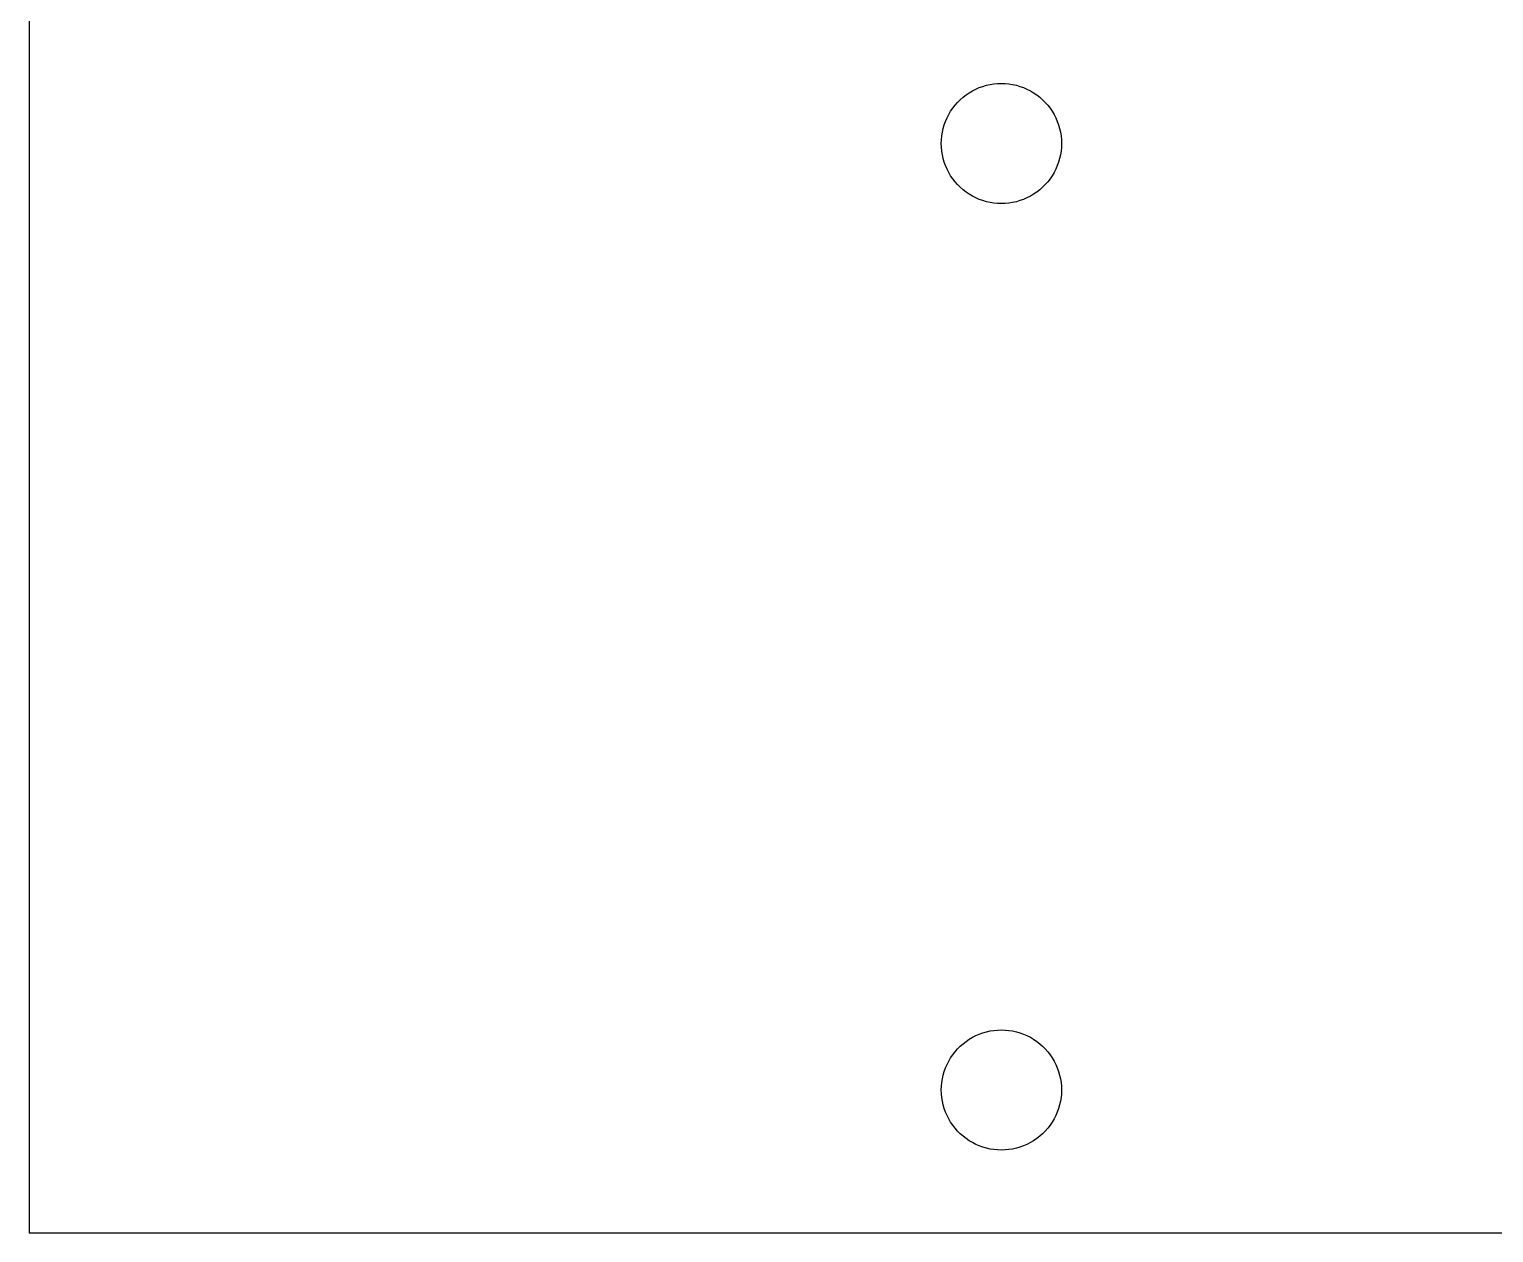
# Model space of a CAD drawing. Extents: x 2 to 1502, y 3 to 1555.
# Drawn here: x 949.7 to 1226, y 365.6 to 592.7 of the extents above; entities that cross this region are included whole.
import ezdxf

# ---------------------------------------------------------------- set-up
doc = ezdxf.new("R2010")
doc.units = 0
doc.layers.get('0').update_dxf_attribs({"linetype": 'CONTINUOUS'})

msp = doc.modelspace()

# ---------------------------------------------------------------- linework, layer by layer
at = {"color": 7}
for points in [[(949.6704, 598.080266), (949.6704, 365.639336)], [(1125.845025, 579.887734), (1126.407975, 580.324549)], [(1126.407975, 580.324549), (1126.997025, 580.724801)], [(1126.997025, 580.724801), (1127.61015, 581.087351)], [(1127.61015, 581.087351), (1128.244875, 581.410789)], [(1128.244875, 581.410789), (1128.8985, 581.693681)], [(1128.8985, 581.693681), (1129.568625, 581.934911)], [(1129.568625, 581.934911), (1130.252625, 582.133624)], [(1130.252625, 582.133624), (1130.94795, 582.288964)], [(1130.94795, 582.288964), (1131.651525, 582.400361)], [(1131.651525, 582.400361), (1132.360725, 582.467561)], [(1132.360725, 582.467546), (1133.07255, 582.489971)], [(1133.07255, 582.489934), (1133.7846, 582.467509)], [(1133.7846, 582.467546), (1134.493575, 582.400346)], [(1134.493575, 582.400361), (1135.197075, 582.288964)], [(1135.197075, 582.288964), (1135.892475, 582.133624)], [(1135.892475, 582.133624), (1136.576475, 581.934911)], [(1136.576475, 581.934911), (1137.246525, 581.693681)], [(1137.246525, 581.693681), (1137.900225, 581.410789)], [(1137.900225, 581.410789), (1138.534875, 581.087351)], [(1138.534875, 581.087351), (1139.148, 580.724801)], [(1139.148, 580.724801), (1139.73705, 580.324549)], [(1139.73705, 580.324549), (1140.3, 579.887734)], [(1123.4991, 577.226846), (1123.899375, 577.815889)], [(1123.899375, 577.815889), (1124.336175, 578.378846)], [(1124.336175, 578.378846), (1124.807025, 578.913184)], [(1124.807025, 578.913184), (1125.310725, 579.416899)], [(1125.310725, 579.416899), (1125.845025, 579.887734)], [(1140.3, 579.887734), (1140.834375, 579.416899)], [(1140.834375, 579.416899), (1141.338075, 578.913184)], [(1141.338075, 578.913184), (1141.809225, 578.378846)], [(1141.809225, 578.378846), (1142.245725, 577.815889)], [(1142.245725, 577.815889), (1142.646, 577.226846)], [(1122.288975, 574.655261), (1122.530175, 575.325371)], [(1122.530175, 575.325371), (1122.813075, 575.979041)], [(1122.813075, 575.979041), (1123.13655, 576.613714)], [(1123.13655, 576.613714), (1123.4991, 577.226846)], [(1142.646, 577.226846), (1143.00855, 576.613714)], [(1143.00855, 576.613714), (1143.33195, 575.979041)], [(1143.33195, 575.979041), (1143.61485, 575.325371)], [(1143.61485, 575.325371), (1143.856125, 574.655261)], [(1121.756325, 571.863454), (1121.823825, 572.572354)], [(1121.823525, 572.572354), (1121.9349, 573.275929)], [(1121.9349, 573.275929), (1122.0903, 573.971261)], [(1122.0903, 573.971261), (1122.288975, 574.655261)], [(1143.856125, 574.655261), (1144.0548, 573.971261)], [(1144.0548, 573.971261), (1144.210425, 573.275929)], [(1144.210425, 573.275929), (1144.3218, 572.572354)], [(1144.3218, 572.572354), (1144.38855, 571.863454)], [(1121.756325, 570.439279), (1121.733825, 571.151329)], [(1121.733975, 571.151329), (1121.756475, 571.863454)], [(1121.823525, 569.730379), (1121.756025, 570.439279)], [(1121.9349, 569.026804), (1121.823525, 569.730379)], [(1144.3218, 569.730379), (1144.210425, 569.026804)], [(1144.3887, 570.439279), (1144.32195, 569.730379)], [(1144.411125, 571.151329), (1144.388625, 570.439279)], [(1144.3887, 571.863454), (1144.4112, 571.151329)], [(1122.0903, 568.331479), (1121.9349, 569.026804)], [(1122.288975, 567.647479), (1122.0903, 568.331479)], [(1122.530175, 566.977354), (1122.288975, 567.647479)], [(1122.813075, 566.323654), (1122.530175, 566.977354)], [(1143.61485, 566.977354), (1143.33195, 566.323654)], [(1143.856125, 567.647479), (1143.61485, 566.977354)], [(1144.0548, 568.331479), (1143.856125, 567.647479)], [(1144.210425, 569.026804), (1144.0548, 568.331479)], [(1123.13655, 565.689004), (1122.813075, 566.323654)], [(1123.4991, 565.075879), (1123.13655, 565.689004)], [(1123.899375, 564.486529), (1123.4991, 565.075879)], [(1124.336175, 563.923879), (1123.899375, 564.486529)], [(1124.807025, 563.389504), (1124.336175, 563.923879)], [(1141.809225, 563.923879), (1141.338075, 563.389504)], [(1142.245725, 564.486529), (1141.809225, 563.923879)], [(1142.646, 565.075879), (1142.245725, 564.486529)], [(1143.00855, 565.689004), (1142.646, 565.075879)], [(1143.33195, 566.323654), (1143.00855, 565.689004)], [(1125.310725, 562.885804), (1124.807025, 563.389504)], [(1125.845025, 562.414729), (1125.310725, 562.885804)], [(1126.407975, 561.978154), (1125.845025, 562.414729)], [(1126.997025, 561.577879), (1126.407975, 561.978154)], [(1127.61015, 561.215329), (1126.997025, 561.577879)], [(1128.244875, 560.891929), (1127.61015, 561.215329)], [(1128.8985, 560.609029), (1128.244875, 560.891929)], [(1137.900225, 560.891929), (1137.246525, 560.609029)], [(1138.534875, 561.215329), (1137.900225, 560.891929)], [(1139.148, 561.577879), (1138.534875, 561.215329)], [(1139.73705, 561.978154), (1139.148, 561.577879)], [(1140.3, 562.414729), (1139.73705, 561.978154)], [(1140.834375, 562.885804), (1140.3, 562.414729)], [(1141.338075, 563.389504), (1140.834375, 562.885804)], [(1129.568625, 560.367829), (1128.8985, 560.609029)], [(1130.252625, 560.169079), (1129.568625, 560.367829)], [(1130.94795, 560.013454), (1130.252625, 560.169079)], [(1131.651525, 559.902079), (1130.94795, 560.013454)], [(1132.360725, 559.835179), (1131.651525, 559.901929)], [(1133.07255, 559.812754), (1132.360725, 559.835254)], [(1133.7846, 559.835179), (1133.07255, 559.812679)], [(1134.493575, 559.902079), (1133.7846, 559.835329)], [(1135.197075, 560.013454), (1134.493575, 559.902079)], [(1135.892475, 560.169079), (1135.197075, 560.013454)], [(1136.576475, 560.367829), (1135.892475, 560.169079)], [(1137.246525, 560.609029), (1136.576475, 560.367829)], [(1129.568475, 403.352036), (1130.252475, 403.550711)], [(1130.252475, 403.550711), (1130.9478, 403.706336)], [(1130.9478, 403.706336), (1131.651375, 403.817786)], [(1131.651375, 403.817786), (1132.360575, 403.884536)], [(1132.360575, 403.884611), (1133.0724, 403.907111)], [(1133.0724, 403.907036), (1133.78445, 403.884536)], [(1133.78445, 403.884611), (1134.493425, 403.817861)], [(1134.493425, 403.817786), (1135.196925, 403.706336)], [(1135.196925, 403.706336), (1135.892325, 403.550711)], [(1135.892325, 403.550711), (1136.576325, 403.352036)], [(1124.806875, 400.330286), (1125.310575, 400.833986)], [(1125.310575, 400.833986), (1125.844875, 401.305136)], [(1125.844875, 401.305136), (1126.407825, 401.741636)], [(1126.407825, 401.741636), (1126.996875, 402.141911)], [(1126.996875, 402.141911), (1127.61, 402.504461)], [(1127.61, 402.504461), (1128.244725, 402.827861)], [(1128.244725, 402.827861), (1128.89835, 403.110761)], [(1128.89835, 403.110761), (1129.568475, 403.352036)], [(1136.576325, 403.352036), (1137.246375, 403.110761)], [(1137.246375, 403.110761), (1137.900075, 402.827861)], [(1137.900075, 402.827861), (1138.534725, 402.504461)], [(1138.534725, 402.504461), (1139.14785, 402.141911)], [(1139.14785, 402.141911), (1139.7369, 401.741636)], [(1139.7369, 401.741636), (1140.29985, 401.305136)], [(1140.29985, 401.305136), (1140.834225, 400.833986)], [(1140.834225, 400.833986), (1141.337925, 400.330286)], [(1122.812925, 397.396136), (1123.1364, 398.030786)], [(1123.1364, 398.030786), (1123.49895, 398.643986)], [(1123.49895, 398.643986), (1123.899225, 399.233261)], [(1123.899225, 399.233261), (1124.336025, 399.795986)], [(1124.336025, 399.795986), (1124.806875, 400.330286)], [(1141.337925, 400.330286), (1141.809075, 399.795986)], [(1141.809075, 399.795986), (1142.245575, 399.233261)], [(1142.245575, 399.233261), (1142.64585, 398.643986)], [(1142.64585, 398.643986), (1143.0084, 398.030786)], [(1143.0084, 398.030786), (1143.3318, 397.396136)], [(1121.93475, 394.693061), (1122.09015, 395.388386)], [(1122.09015, 395.388386), (1122.288825, 396.072386)], [(1122.288825, 396.072386), (1122.530025, 396.742511)], [(1122.530025, 396.742511), (1122.812925, 397.396136)], [(1143.3318, 397.396136), (1143.6147, 396.742511)], [(1143.6147, 396.742511), (1143.855975, 396.072386)], [(1143.855975, 396.072386), (1144.05465, 395.388386)], [(1144.05465, 395.388386), (1144.210275, 394.693061)], [(1121.756175, 391.856411), (1121.733675, 392.568461)], [(1121.733825, 392.568461), (1121.756325, 393.280511)], [(1121.756175, 393.280511), (1121.823675, 393.989486)], [(1121.823375, 393.989486), (1121.93475, 394.693061)], [(1144.210275, 394.693061), (1144.32165, 393.989486)], [(1144.32165, 393.989486), (1144.3884, 393.280511)], [(1144.410975, 392.568461), (1144.388475, 391.856411)], [(1144.38855, 393.280511), (1144.41105, 392.568461)], [(1121.823375, 391.147436), (1121.755875, 391.856411)], [(1121.93475, 390.443861), (1121.823375, 391.147436)], [(1122.09015, 389.748536), (1121.93475, 390.443861)], [(1122.288825, 389.064536), (1122.09015, 389.748536)], [(1144.05465, 389.748536), (1143.855975, 389.064536)], [(1144.210275, 390.443861), (1144.05465, 389.748536)], [(1144.32165, 391.147436), (1144.210275, 390.443861)], [(1144.38855, 391.856411), (1144.3218, 391.147436)], [(1122.530025, 388.394411), (1122.288825, 389.064536)], [(1122.812925, 387.740786), (1122.530025, 388.394411)], [(1123.1364, 387.106061), (1122.812925, 387.740786)], [(1123.49895, 386.492936), (1123.1364, 387.106061)], [(1143.0084, 387.106061), (1142.64585, 386.492936)], [(1143.3318, 387.740786), (1143.0084, 387.106061)], [(1143.6147, 388.394411), (1143.3318, 387.740786)], [(1143.855975, 389.064536), (1143.6147, 388.394411)], [(1123.899225, 385.903886), (1123.49895, 386.492936)], [(1124.336025, 385.340936), (1123.899225, 385.903886)], [(1124.806875, 384.806636), (1124.336025, 385.340936)], [(1125.310575, 384.302936), (1124.806875, 384.806636)], [(1125.844875, 383.832086), (1125.310575, 384.302936)], [(1140.834225, 384.302936), (1140.29985, 383.832086)], [(1141.337925, 384.806636), (1140.834225, 384.302936)], [(1141.809075, 385.340936), (1141.337925, 384.806636)], [(1142.245575, 385.903886), (1141.809075, 385.340936)], [(1142.64585, 386.492936), (1142.245575, 385.903886)], [(1126.407825, 383.395286), (1125.844875, 383.832086)], [(1126.996875, 382.995011), (1126.407825, 383.395286)], [(1127.61, 382.632461), (1126.996875, 382.995011)], [(1128.244725, 382.309061), (1127.61, 382.632461)], [(1128.89835, 382.026161), (1128.244725, 382.309061)], [(1129.568475, 381.784886), (1128.89835, 382.026161)], [(1130.252475, 381.586211), (1129.568475, 381.784886)], [(1130.9478, 381.430886), (1130.252475, 381.586211)], [(1131.651375, 381.319436), (1130.9478, 381.430886)], [(1132.360575, 381.252236), (1131.651375, 381.319736)], [(1134.493425, 381.319436), (1133.78445, 381.251936)], [(1135.196925, 381.430886), (1134.493425, 381.319436)], [(1135.892325, 381.586211), (1135.196925, 381.430886)], [(1136.576325, 381.784886), (1135.892325, 381.586211)], [(1137.246375, 382.026161), (1136.576325, 381.784886)], [(1137.900075, 382.309061), (1137.246375, 382.026161)], [(1138.534725, 382.632461), (1137.900075, 382.309061)], [(1139.14785, 382.995011), (1138.534725, 382.632461)], [(1139.7369, 383.395286), (1139.14785, 382.995011)], [(1140.29985, 383.832086), (1139.7369, 383.395286)], [(1133.0724, 381.229886), (1132.360575, 381.252386)], [(1133.78445, 381.252236), (1133.0724, 381.229736)], [(949.671075, 365.639561), (1403.2143, 365.639561)]]:
    msp.add_lwpolyline(points, dxfattribs=at)

doc.saveas('drawing.dxf')
